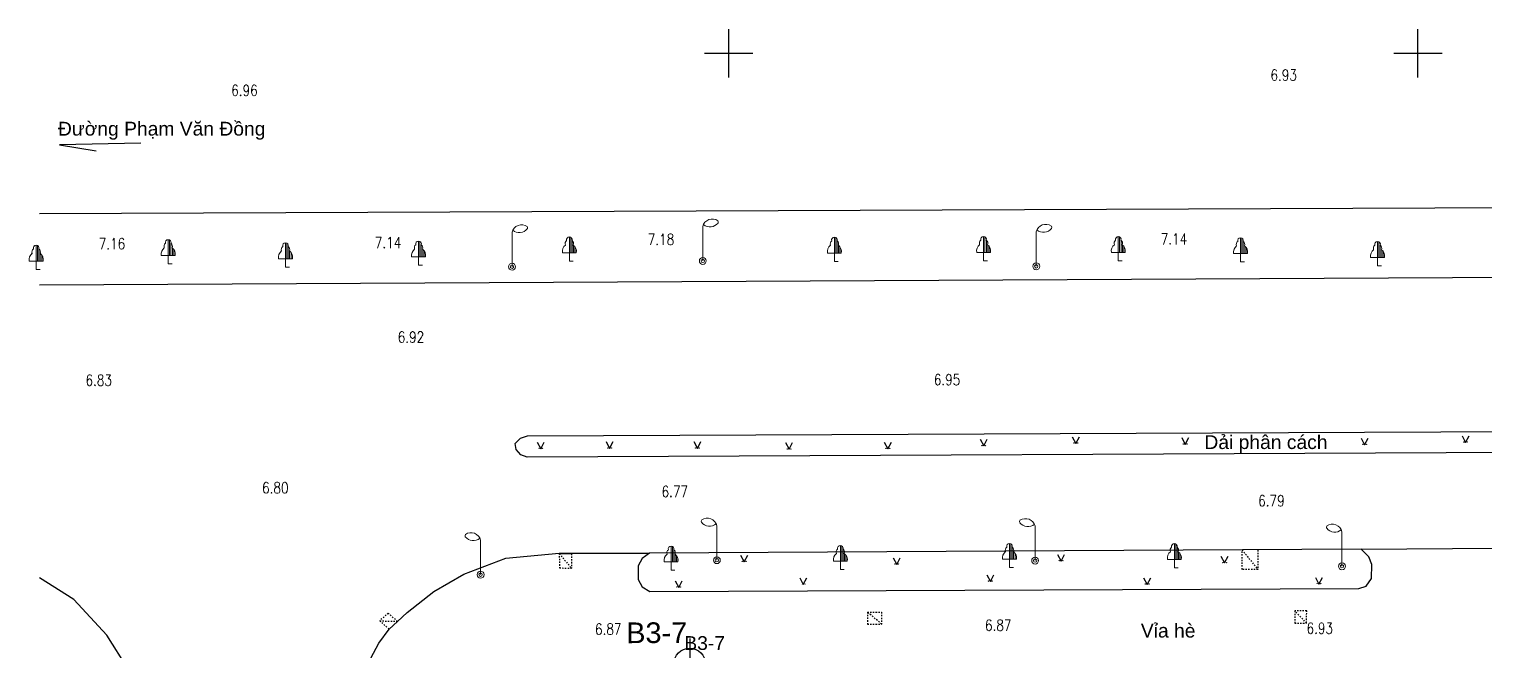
# Model space of a CAD drawing. Header units: millimetres. Extents: x 581430 to 583682, y 2329840 to 2330113.
# Drawn here: x 582399.2 to 582504.9, y 2330056.7 to 2330101.7 of the extents above; entities that cross this region are included whole.
import ezdxf
from ezdxf.enums import TextEntityAlignment as Align
from ezdxf.xclip import XClip

# ---------------------------------------------------------------- set-up
doc = ezdxf.new("R2010")
doc.units = ezdxf.units.MM
doc.header["$LTSCALE"] = 0.001
doc.header["$MEASUREMENT"] = 0
doc.header["$XCLIPFRAME"] = 0
doc.linetypes.add('NETNHA500', pattern=[0.75, 0.5, -0.25])
for name, color, linetype in [('Existing map', 250, 'Continuous'), ('new block$0$giao thong chuan 28 06$0$giao thong chuan$0$giao thongsua theo ssd$0$giao thong canh quan$0$giao thong$0$CHUTHICH', 7, 'Continuous'), ('TOA DO', 7, 'Continuous')]:
    doc.layers.add(name, color=color, linetype=linetype)
doc.layers.add('KYHIEU', color=250, linetype='Continuous', lineweight=0)
doc.layers.add('new block$0$giao thong chuan 28 06$0$giao thong chuan$0$giao thongsua theo ssd$0$giao thong canh quan$0$giao thong$0$TOADO', color=7, linetype='Continuous', lineweight=35)
doc.styles.add('CHU', font='', dxfattribs={"height": 1.5})
doc.styles.add('DC', font='romans.shx', dxfattribs={"width": 0.8, "height": 0.8})
doc.styles.add('new block$0$giao thong chuan 28 06$0$giao thong chuan$0$giao thongsua theo ssd$0$giao thong canh quan$0$giao thong$0$VNARIALNARROW', font='')
doc.styles.get('CHU').set_extended_font_data('.VnArial')
doc.styles.get('new block$0$giao thong chuan 28 06$0$giao thong chuan$0$giao thongsua theo ssd$0$giao thong canh quan$0$giao thong$0$VNARIALNARROW').set_extended_font_data('.VnArialH', bold=True)

# ---------------------------------------------------------------- blocks, each defined once
blk = doc.blocks.new('CAYLR')
at = {"layer": 'KYHIEU'}
for points in [[(0, 1.75, 0.497303), (-0.198201, 1.488681, 0.339551), (-0.284941, 1.163565, 0.289175), (-0.5, 0.602359)], [(0, 1.75, -0.497303), (0.198201, 1.488681, -0.339551), (0.284941, 1.163565, -0.289175), (0.5, 0.602359)]]:
    blk.add_lwpolyline(points, format="xyb", dxfattribs=at)
for points in [[(0, 0), (0, 1.75)], [(0.1, 0.602359), (0.1, 1.724173)], [(0.2, 0.602359), (0.2, 1.487287)], [(0.3, 0.602359), (0.3, 1.151908)], [(-0.5, 0.602359), (0.5, 0.602359)], [(0, 0), (0.280275, -0.001587)], [(0.4, 0.602359), (0.4, 1.04811)], [(0.5, 0.602359), (0.5, 0.822811)]]:
    blk.add_lwpolyline(points, dxfattribs=at)
blk = doc.blocks.new('DEN-P')
at = {"layer": 'KYHIEU'}
for points in [[(1.1, 2.92, 0.523652), (0, 2.5, 0.549376)], [(0.05, 2.64, 0.420531), (1.11, 2.75, 0.572241)]]:
    blk.add_lwpolyline(points, format="xyb", dxfattribs=at)
blk.add_lwpolyline([(0, 0), (0, 2.5)], dxfattribs=at)
for radius in [0.25, 0.125]:
    blk.add_circle((0, 0), radius, dxfattribs=at)
blk.add_arc((0.95, 2.82), 0.178, 338.0896, 33.4085, dxfattribs=at)
blk = doc.blocks.new('DEN-T')
at = {"layer": 'KYHIEU'}
for points in [[(-0.05, 2.64, -0.420531), (-1.11, 2.75, -0.572241)], [(-1.1, 2.92, -0.523652), (0, 2.5, -0.549376)]]:
    blk.add_lwpolyline(points, format="xyb", dxfattribs=at)
blk.add_lwpolyline([(0, 0), (0, 2.5)], dxfattribs=at)
for radius in [0.25, 0.125]:
    blk.add_circle((0, 0), radius, dxfattribs=at)
blk.add_arc((-0.95, 2.82), 0.178, 146.5915, 201.9104, dxfattribs=at)
blk = doc.blocks.new('DEN-T-flat-21')
at = {"layer": 'KYHIEU'}
for points in [[(-0.05, 2.64, -0.420531), (-1.11, 2.75, -0.572241)], [(-1.1, 2.92, -0.523652), (0, 2.5, -0.549376)]]:
    blk.add_lwpolyline(points, format="xyb", dxfattribs=at)
blk.add_lwpolyline([(0, 0), (0, 2.5)], dxfattribs=at)
for radius in [0.25, 0.125]:
    blk.add_circle((0, 0), radius, dxfattribs=at)
blk.add_arc((-0.95, 2.82), 0.178, 146.5915, 201.9104, dxfattribs=at)
blk = doc.blocks.new('DEN-T-flat-22')
at = {"layer": 'KYHIEU'}
for points in [[(-0.05, 2.64, -0.420531), (-1.11, 2.75, -0.572241)], [(-1.1, 2.92, -0.523652), (0, 2.5, -0.549376)]]:
    blk.add_lwpolyline(points, format="xyb", dxfattribs=at)
blk.add_lwpolyline([(0, 0), (0, 2.5)], dxfattribs=at)
for radius in [0.25, 0.125]:
    blk.add_circle((0, 0), radius, dxfattribs=at)
blk.add_arc((-0.95, 2.82), 0.178, 146.5915, 201.9104, dxfattribs=at)
blk = doc.blocks.new('DEN-T-flat-23')
at = {"layer": 'KYHIEU'}
for points in [[(-0.05, 2.64, -0.420531), (-1.11, 2.75, -0.572241)], [(-1.1, 2.92, -0.523652), (0, 2.5, -0.549376)]]:
    blk.add_lwpolyline(points, format="xyb", dxfattribs=at)
blk.add_lwpolyline([(0, 0), (0, 2.5)], dxfattribs=at)
for radius in [0.25, 0.125]:
    blk.add_circle((0, 0), radius, dxfattribs=at)
blk.add_arc((-0.95, 2.82), 0.178, 146.5915, 201.9104, dxfattribs=at)
blk = doc.blocks.new('DEN-T-flat-25')
at = {"layer": 'KYHIEU'}
for points in [[(-0.05, 2.64, -0.420531), (-1.11, 2.75, -0.572241)], [(-1.1, 2.92, -0.523652), (0, 2.5, -0.549376)]]:
    blk.add_lwpolyline(points, format="xyb", dxfattribs=at)
blk.add_lwpolyline([(0, 0), (0, 2.5)], dxfattribs=at)
for radius in [0.25, 0.125]:
    blk.add_circle((0, 0), radius, dxfattribs=at)
blk.add_arc((-0.95, 2.82), 0.178, 146.5915, 201.9104, dxfattribs=at)
blk = doc.blocks.new('DEN-P-flat-37')
at = {"layer": 'KYHIEU'}
for points in [[(1.1, 2.92, 0.523652), (0, 2.5, 0.549376)], [(0.05, 2.64, 0.420531), (1.11, 2.75, 0.572241)]]:
    blk.add_lwpolyline(points, format="xyb", dxfattribs=at)
blk.add_lwpolyline([(0, 0), (0, 2.5)], dxfattribs=at)
for radius in [0.25, 0.125]:
    blk.add_circle((0, 0), radius, dxfattribs=at)
blk.add_arc((0.95, 2.82), 0.178, 338.0896, 33.4085, dxfattribs=at)
blk = doc.blocks.new('DEN-P-flat-38')
at = {"layer": 'KYHIEU'}
for points in [[(1.1, 2.92, 0.523652), (0, 2.5, 0.549376)], [(0.05, 2.64, 0.420531), (1.11, 2.75, 0.572241)]]:
    blk.add_lwpolyline(points, format="xyb", dxfattribs=at)
blk.add_lwpolyline([(0, 0), (0, 2.5)], dxfattribs=at)
for radius in [0.25, 0.125]:
    blk.add_circle((0, 0), radius, dxfattribs=at)
blk.add_arc((0.95, 2.82), 0.178, 338.0896, 33.4085, dxfattribs=at)
blk = doc.blocks.new('CAYLR-flat-36')
at = {"layer": 'KYHIEU'}
for points in [[(0, 1.75, 0.497303), (-0.2, 1.49, 0.339551), (-0.28, 1.16, 0.289175), (-0.5, 0.6)], [(0, 1.75, -0.497303), (0.2, 1.49, -0.339551), (0.28, 1.16, -0.289175), (0.5, 0.6)]]:
    blk.add_lwpolyline(points, format="xyb", dxfattribs=at)
for points in [[(0, 0), (0, 1.75)], [(0.1, 0.6), (0.1, 1.72)], [(0.2, 0.6), (0.2, 1.49)], [(0.3, 0.6), (0.3, 1.15)], [(-0.5, 0.6), (0.5, 0.6)], [(0, 0), (0.28, 0)], [(0.4, 0.6), (0.4, 1.05)], [(0.5, 0.6), (0.5, 0.82)]]:
    blk.add_lwpolyline(points, dxfattribs=at)
blk = doc.blocks.new('DEN-P-flat-39')
at = {"layer": 'KYHIEU'}
for points in [[(1.1, 2.92, 0.523652), (0, 2.5, 0.549376)], [(0.05, 2.64, 0.420531), (1.11, 2.75, 0.572241)]]:
    blk.add_lwpolyline(points, format="xyb", dxfattribs=at)
blk.add_lwpolyline([(0, 0), (0, 2.5)], dxfattribs=at)
for radius in [0.25, 0.125]:
    blk.add_circle((0, 0), radius, dxfattribs=at)
blk.add_arc((0.95, 2.82), 0.178, 338.0896, 33.4085, dxfattribs=at)
blk = doc.blocks.new('Existing map')
at = {"layer": 'Existing map'}
h = blk.add_hatch(color=256, dxfattribs=at)
h.paths.add_polyline_path([(-219.65, -15.72, 1), (-219.67, -15.72, 1)])
h.paths.add_polyline_path([(-219.91, -15.72, 1), (-219.93, -15.72, 1)])
h = blk.add_hatch(color=256, dxfattribs=at)
h.paths.add_polyline_path([(-211.72, -15.78, 1), (-211.74, -15.78, 1)])
h.paths.add_polyline_path([(-211.98, -15.78, 1), (-212, -15.78, 1)])
h = blk.add_hatch(color=256, dxfattribs=at)
h.paths.add_polyline_path([(-198.7, -15.81, 1), (-198.72, -15.81, 1)])
h.paths.add_polyline_path([(-198.96, -15.81, 1), (-198.98, -15.81, 1)])
h = blk.add_hatch(color=256, dxfattribs=at)
h.paths.add_polyline_path([(-191.37, -15.65, 1), (-191.4, -15.65, 1)])
h.paths.add_polyline_path([(-191.63, -15.65, 1), (-191.65, -15.65, 1)])
h = blk.add_hatch(color=256, dxfattribs=at)
h.paths.add_polyline_path([(-258.46, -16.11, 1), (-258.48, -16.11, 1)])
h.paths.add_polyline_path([(-258.72, -16.11, 1), (-258.74, -16.11, 1)])
h = blk.add_hatch(color=256, dxfattribs=at)
h.paths.add_polyline_path([(-253.47, -16.07, 1), (-253.49, -16.07, 1)])
h.paths.add_polyline_path([(-253.73, -16.07, 1), (-253.75, -16.07, 1)])
h = blk.add_hatch(color=256, dxfattribs=at)
h.paths.add_polyline_path([(-247.1, -16.07, 1), (-247.12, -16.07, 1)])
h.paths.add_polyline_path([(-247.36, -16.07, 1), (-247.38, -16.07, 1)])
h = blk.add_hatch(color=256, dxfattribs=at)
h.paths.add_polyline_path([(-240.45, -16.14, 1), (-240.48, -16.14, 1)])
h.paths.add_polyline_path([(-240.71, -16.14, 1), (-240.73, -16.14, 1)])
h = blk.add_hatch(color=256, dxfattribs=at)
h.paths.add_polyline_path([(-233.29, -16.1, 1), (-233.31, -16.1, 1)])
h.paths.add_polyline_path([(-233.55, -16.1, 1), (-233.57, -16.1, 1)])
h = blk.add_hatch(color=256, dxfattribs=at)
h.paths.add_polyline_path([(-226.33, -15.9, 1), (-226.35, -15.9, 1)])
h.paths.add_polyline_path([(-226.59, -15.9, 1), (-226.61, -15.9, 1)])
h = blk.add_hatch(color=256, dxfattribs=at)
h.paths.add_polyline_path([(-220.72, -24.24, 1), (-220.74, -24.24, 1)])
h.paths.add_polyline_path([(-220.98, -24.24, 1), (-221, -24.24, 1)])
h = blk.add_hatch(color=256, dxfattribs=at)
h.paths.add_polyline_path([(-243.71, -24.3, 1), (-243.73, -24.3, 1)])
h.paths.add_polyline_path([(-243.97, -24.3, 1), (-243.99, -24.3, 1)])
h = blk.add_hatch(color=256, dxfattribs=at)
h.paths.add_polyline_path([(-232.64, -24.49, 1), (-232.66, -24.49, 1)])
h.paths.add_polyline_path([(-232.9, -24.49, 1), (-232.92, -24.49, 1)])
h = blk.add_hatch(color=256, dxfattribs=at)
h.paths.add_polyline_path([(-208.86, -24.38, 1), (-208.88, -24.38, 1)])
h.paths.add_polyline_path([(-209.12, -24.38, 1), (-209.14, -24.38, 1)])
h = blk.add_hatch(color=256, dxfattribs=at)
h.paths.add_polyline_path([(-248.46, -26.16, 1), (-248.48, -26.16, 1)])
h.paths.add_polyline_path([(-248.72, -26.16, 1), (-248.74, -26.16, 1)])
h = blk.add_hatch(color=256, dxfattribs=at)
h.paths.add_polyline_path([(-239.42, -25.95, 1), (-239.44, -25.95, 1)])
h.paths.add_polyline_path([(-239.68, -25.95, 1), (-239.7, -25.95, 1)])
h = blk.add_hatch(color=256, dxfattribs=at)
h.paths.add_polyline_path([(-225.85, -25.73, 1), (-225.87, -25.73, 1)])
h.paths.add_polyline_path([(-226.11, -25.73, 1), (-226.13, -25.73, 1)])
h = blk.add_hatch(color=256, dxfattribs=at)
h.paths.add_polyline_path([(-214.47, -25.94, 1), (-214.49, -25.94, 1)])
h.paths.add_polyline_path([(-214.73, -25.94, 1), (-214.75, -25.94, 1)])
h = blk.add_hatch(color=256, dxfattribs=at)
h.paths.add_polyline_path([(-202.01, -25.91, 1), (-202.03, -25.91, 1)])
h.paths.add_polyline_path([(-202.27, -25.91, 1), (-202.29, -25.91, 1)])
for p, q in [((-244.97, 10.8), (-244.97, 14.3)), ((-194.97, 10.8), (-194.97, 14.3)), ((-246.72, 12.55), (-243.22, 12.55)), ((-196.72, 12.55), (-193.22, 12.55)), ((-287.61, 6.02), (-293.51, 5.91)), ((-287.61, 6.02), (-293.51, 5.91)), ((-293.51, 5.91), (-290.86, 5.47)), ((-293.51, 5.91), (-290.86, 5.47)), ((-49.18, 1.9), (-294.97, 0.91)), ((-294.97, -4.25), (-49.18, -2.98)), ((-259.56, -15.19), (-66.59, -14.34)), ((-260.45, -15.74), (-260.07, -15.37)), ((-260.38, -16.18), (-260.45, -15.74)), ((-260.07, -15.37), (-259.56, -15.19)), ((-258.86, -15.65), (-258.6, -16.14)), ((-258.6, -16.14), (-258.35, -15.65)), ((-253.87, -15.61), (-253.61, -16.1)), ((-253.61, -16.1), (-253.35, -15.61)), ((-247.49, -15.61), (-247.24, -16.1)), ((-247.24, -16.1), (-246.98, -15.61)), ((-240.85, -15.68), (-240.59, -16.17)), ((-240.59, -16.17), (-240.34, -15.68)), ((-233.69, -15.65), (-233.43, -16.13)), ((-233.43, -16.13), (-233.17, -15.65)), ((-226.73, -15.44), (-226.47, -15.93)), ((-226.47, -15.93), (-226.21, -15.44)), ((-220.05, -15.27), (-219.79, -15.75)), ((-219.79, -15.75), (-219.53, -15.27)), ((-212.11, -15.32), (-211.86, -15.81)), ((-211.86, -15.81), (-211.6, -15.32)), ((-199.09, -15.36), (-198.84, -15.85)), ((-198.84, -15.85), (-198.58, -15.36)), ((-191.77, -15.19), (-191.51, -15.68)), ((-191.51, -15.68), (-191.26, -15.19)), ((-260.04, -16.56), (-260.38, -16.18)), ((-259.58, -16.74), (-260.04, -16.56)), ((-152.56, -16.23), (-259.58, -16.74)), ((-264.18, -25.23), (-261.14, -24.06)), ((-261.14, -24.06), (-257.26, -23.71)), ((-257.26, -23.71), (-250.72, -23.71)), ((-256.38, -23.74), (-257.26, -23.74)), ((-251.24, -24.09), (-251.54, -24.63)), ((-250.72, -23.71), (-251.24, -24.09)), ((-199.08, -23.4), (-250.72, -23.71)), ((-244.11, -23.85), (-243.85, -24.33)), ((-243.85, -24.33), (-243.59, -23.85)), ((-233.04, -24.03), (-232.78, -24.52)), ((-232.78, -24.52), (-232.52, -24.03)), ((-221.12, -23.79), (-220.86, -24.27)), ((-220.86, -24.27), (-220.6, -23.79)), ((-209.26, -23.92), (-209, -24.41)), ((-209, -24.41), (-208.74, -23.92)), ((-199.08, -23.4), (-189.14, -23.34)), ((-198.54, -23.97), (-199.08, -23.4)), ((-198.32, -24.53), (-198.54, -23.97)), ((-266.35, -26.49), (-264.18, -25.23)), ((-251.54, -24.63), (-251.55, -25.6)), ((-226.25, -25.28), (-225.99, -25.76)), ((-225.99, -25.76), (-225.73, -25.28)), ((-198.34, -25.55), (-198.32, -24.53)), ((-292.47, -27.06), (-294.97, -25.5)), ((-251.55, -25.6), (-251.26, -26.14)), ((-251.26, -26.14), (-250.69, -26.48)), ((-250.69, -26.48), (-199.25, -26.27)), ((-248.86, -25.7), (-248.6, -26.19)), ((-248.6, -26.19), (-248.35, -25.7)), ((-239.82, -25.5), (-239.56, -25.98)), ((-239.56, -25.98), (-239.31, -25.5)), ((-214.87, -25.48), (-214.61, -25.97)), ((-214.61, -25.97), (-214.35, -25.48)), ((-202.41, -25.46), (-202.15, -25.94)), ((-202.15, -25.94), (-201.89, -25.46)), ((-199.25, -26.27), (-198.73, -26.09)), ((-198.73, -26.09), (-198.34, -25.55)), ((-290.09, -29.64), (-292.47, -27.06)), ((-268.3, -28), (-266.35, -26.49)), ((-269, -28.65), (-268.3, -28)), ((-270.34, -30.22), (-269.61, -29.21)), ((-269, -28.65), (-269.61, -29.21)), ((-288.56, -32.07), (-290.09, -29.64)), ((-271.34, -32.1), (-270.34, -30.22))]:
    blk.add_line(p, q, dxfattribs=at)
at = {"layer": 'Existing map', "linetype": 'NETNHA500'}
for p, q in [((-257.26, -23.71), (-257.25, -24.77)), ((-257.26, -23.74), (-256.37, -24.8)), ((-256.38, -23.74), (-256.37, -24.8)), ((-207.73, -24.88), (-207.73, -23.46)), ((-207.73, -23.46), (-206.58, -24.88)), ((-206.58, -23.48), (-206.58, -24.88)), ((-257.25, -24.77), (-256.37, -24.8)), ((-206.58, -24.88), (-207.73, -24.88)), ((-269.68, -28.05), (-270.29, -28.61)), ((-269, -28.65), (-269.68, -28.05)), ((-234.91, -27.97), (-233.89, -27.98)), ((-233.88, -28.84), (-234.91, -27.97)), ((-234.91, -27.97), (-234.91, -28.86)), ((-233.89, -27.98), (-233.88, -28.84)), ((-203.04, -27.89), (-203.91, -27.89)), ((-203.91, -27.89), (-203.91, -28.78)), ((-203.05, -28.78), (-203.91, -27.89)), ((-203.05, -28.75), (-203.04, -27.89)), ((-269.61, -29.21), (-270.29, -28.61)), ((-270.29, -28.61), (-269, -28.65)), ((-234.91, -28.86), (-233.88, -28.84)), ((-203.91, -28.78), (-203.05, -28.78))]:
    blk.add_line(p, q, dxfattribs=at)
at = {"layer": 'Existing map'}
for centre in [(-219.92, -15.72), (-219.66, -15.72), (-211.99, -15.78), (-211.73, -15.78), (-198.97, -15.81), (-198.71, -15.81), (-191.64, -15.65), (-191.39, -15.65), (-258.73, -16.11), (-258.47, -16.11), (-253.74, -16.07), (-253.48, -16.07), (-247.37, -16.07), (-247.11, -16.07), (-240.72, -16.14), (-240.46, -16.14), (-233.56, -16.1), (-233.3, -16.1), (-226.6, -15.9), (-226.34, -15.9), (-220.99, -24.24), (-220.73, -24.24), (-243.98, -24.3), (-243.72, -24.3), (-232.91, -24.49), (-232.65, -24.49), (-209.13, -24.38), (-208.87, -24.38), (-248.73, -26.16), (-248.47, -26.16), (-239.69, -25.95), (-239.43, -25.95), (-226.12, -25.73), (-225.86, -25.73), (-214.74, -25.94), (-214.48, -25.94), (-202.28, -25.91), (-202.02, -25.91)]:
    blk.add_circle(centre, 0.011, dxfattribs=at)
for name, p in [('DEN-P', (-260.69, -2.93)), ('DEN-P-flat-39', (-260.69, -2.93)), ('DEN-P', (-246.85, -2.51)), ('DEN-P-flat-38', (-246.85, -2.51)), ('DEN-P', (-222.66, -2.9)), ('DEN-P-flat-37', (-222.66, -2.9)), ('CAYLR', (-285.63, -2.72)), ('CAYLR', (-256.53, -2.52)), ('CAYLR', (-237.3, -2.54)), ('CAYLR', (-226.48, -2.5)), ('CAYLR', (-216.71, -2.5)), ('CAYLR', (-207.84, -2.58)), ('CAYLR', (-295.21, -3.12)), ('CAYLR-flat-36', (-295.21, -3.12)), ('CAYLR', (-277.12, -2.95)), ('CAYLR', (-267.47, -2.82)), ('CAYLR', (-197.9, -2.86)), ('DEN-T', (-245.83, -24.21)), ('DEN-T-flat-23', (-245.83, -24.21)), ('DEN-T', (-222.74, -24.24)), ('DEN-T-flat-22', (-222.74, -24.24)), ('DEN-T', (-200.48, -24.65)), ('DEN-T-flat-21', (-200.48, -24.65)), ('DEN-T', (-262.97, -25.26)), ('DEN-T-flat-25', (-262.97, -25.26)), ('CAYLR', (-249.15, -24.94)), ('CAYLR', (-236.87, -24.89)), ('CAYLR', (-224.6, -24.75)), ('CAYLR', (-212.64, -24.76))]:
    blk.add_blockref(name, p, dxfattribs=at)
at = {"layer": 'Existing map', "style": 'DC', "width": 0.8}
for s, p in [('6.93', (-205.67, 10.57)), ('6.96', (-281.06, 9.46)), ('7.16', (-290.67, -1.66)), ('7.14', (-270.64, -1.58)), ('7.18', (-250.84, -1.35)), ('7.14', (-213.63, -1.31)), ('6.92', (-268.98, -8.43)), ('6.95', (-230.09, -11.52)), ('6.77', (-249.84, -19.63)), ('6.79', (-206.56, -20.3))]:
    blk.add_text(s, height=0.8, dxfattribs=at).set_placement(p)
at = {"layer": 'Existing map', "style": 'CHU'}
for s, p in [('§\xadêng Ph¹m V¨n §ång', (-293.63, 6.58)), ('§\xadêng Ph¹m V¨n §ång', (-293.63, 6.58)), ('D¶i ph©n c¸ch', (-210.46, -16.15)), ('D¶i ph©n c¸ch', (-210.46, -16.15)), ('VØa hÌ', (-215.07, -29.82)), ('VØa hÌ', (-215.07, -29.82)), ('B3-7', (-248.19, -30.72))]:
    blk.add_text(s, height=1, dxfattribs=at).set_placement(p)
at = {"layer": 'Existing map', "style": 'DC', "width": 0.8}
for s, p in [('6.83', (-291.63, -10.76)), ('6.80', (-278.82, -18.56)), ('6.87', (-254.67, -28.81)), ('6.87', (-226.38, -28.53)), ('6.93', (-203.05, -28.75))]:
    blk.add_text(s, height=0.8, dxfattribs=at).set_placement(p, align=Align.TOP_LEFT)
blk = doc.blocks.new('new block$0$giao thong chuan 28 06$0$giao thong chuan$0$giao thongsua theo ssd$0$giao thong canh quan$0$giao thong$0$n')
at = {"layer": 'TOA DO', "color": 177}
for p, q in [((0, 1.86), (0, 0)), ((1.86, 0), (-1.86, 0)), ((0, 0), (0, -1.86))]:
    blk.add_line(p, q, dxfattribs=at)
blk.add_circle((0, 0), 1.15, dxfattribs=at)

msp = doc.modelspace()

# ---------------------------------------------------------------- block references
ref = msp.add_blockref('Existing map', (582694.97, 2330087.45))
XClip(ref).set_block_clipping_path([(-309.5753765585, -170.2706607217), (49.0361552699, 25.2812677324)])
at = {"layer": 'new block$0$giao thong chuan 28 06$0$giao thong chuan$0$giao thongsua theo ssd$0$giao thong canh quan$0$giao thong$0$TOADO'}
msp.add_blockref('new block$0$giao thong chuan 28 06$0$giao thong chuan$0$giao thongsua theo ssd$0$giao thong canh quan$0$giao thong$0$n', (582447.17, 2330055.71), dxfattribs=at)

# ---------------------------------------------------------------- texts
at = {"layer": 'new block$0$giao thong chuan 28 06$0$giao thong chuan$0$giao thongsua theo ssd$0$giao thong canh quan$0$giao thong$0$CHUTHICH', "insert": (582442.56, 2330058.72), "char_height": 1.5, "width": 87.0962, "attachment_point": 1, "rotation": 0.2695, "style": 'new block$0$giao thong chuan 28 06$0$giao thong chuan$0$giao thongsua theo ssd$0$giao thong canh quan$0$giao thong$0$VNARIALNARROW'}
msp.add_mtext('{\\fArial|b0|i0|c0|p34;B3-7}', dxfattribs=at)

doc.saveas('drawing.dxf')
